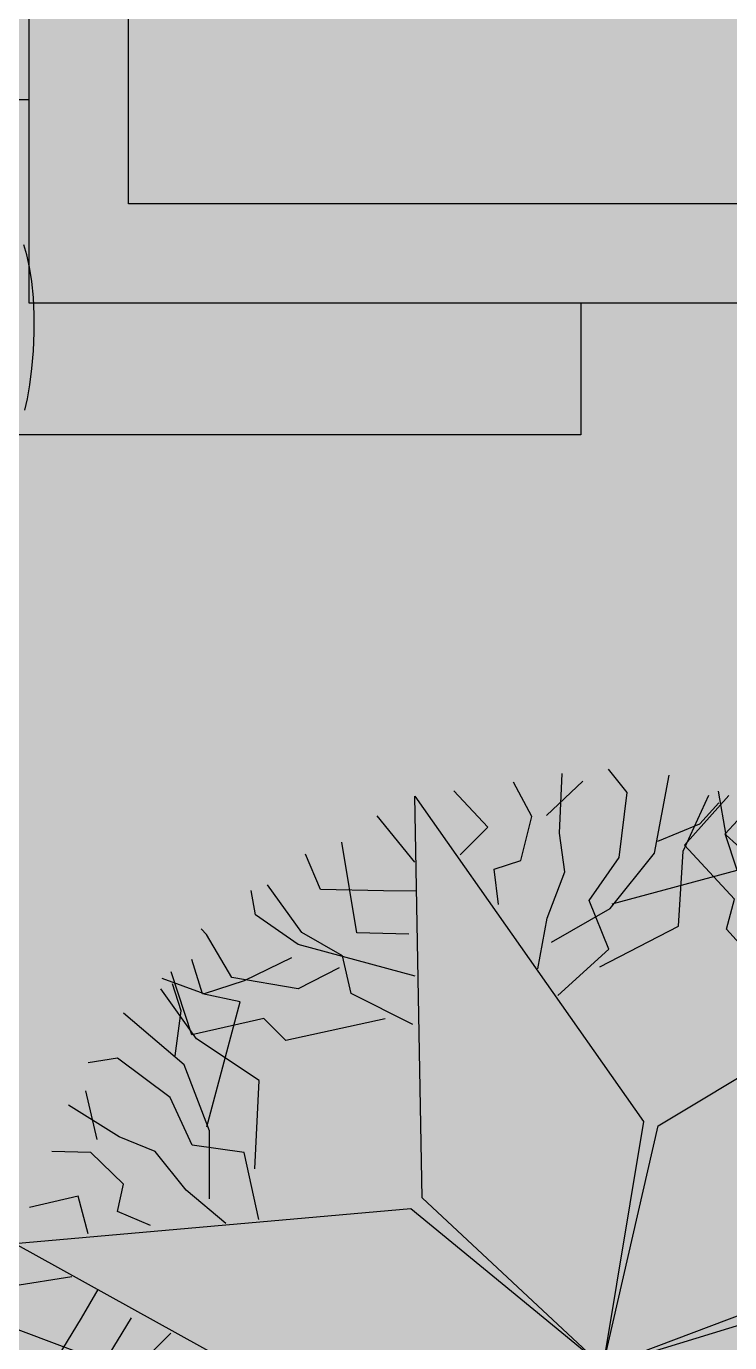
# Model space of a CAD drawing. Extents: x 302512 to 1034855, y -184136 to 410364.
# Drawn here: x 550732 to 553563, y 309334 to 314634 of the extents above; entities that cross this region are included whole.
import ezdxf

# ---------------------------------------------------------------- set-up
doc = ezdxf.new("R2010")
doc.units = 0
doc.header["$MEASUREMENT"] = 0
for name, color, linetype in [('shu', 74, 'Continuous'), ('WALL', 4, 'Continuous'), ('坐椅', 7, 'Continuous'), ('建筑', 2, 'Continuous'), ('树', 80, 'Continuous'), ('绿化', 97, 'Continuous'), ('绿地', 3, 'Continuous')]:
    doc.layers.add(name, color=color, linetype=linetype)
doc.styles.add('DIM_FONT', font='SIMPLEX.shx', dxfattribs={"width": 0.8})

# ---------------------------------------------------------------- blocks, each defined once
blk = doc.blocks.new('Plant126')
for points in [[(24.8, -9.9), (-468.5, 887), (23.3, 2477.1), (500.7, 901.4), (24.8, -9.9)], [(24.5, -8.4), (-998.8, 12.9), (-2130, 1233.9), (-526.7, 859.5), (24.5, -8.4)], [(-1606.4, 463.9), (-1853.7, 122.3), (-1982.8, 130), (-2159.8, -118.7), (-2397.6, 18.7)], [(-2064.1, 394), (-2147.5, 191.7), (-2234.3, 41.3), (-2406.8, -26.1)], [(-1859.9, -361.6), (-2102.4, 116.4), (-2240.2, 36.9), (-2367.9, 113.5)], [(-2152.8, -230.1), (-2259.4, -74.5), (-2360.1, -15.7)], [(23.1, -7.8), (-507, -883.4), (-2130, -1252.6), (-1004.1, -51.3), (23.1, -7.8)], [(21.9, -8.8), (515.2, -905.6), (23.3, -2495.8), (-454.1, -920.1), (21.9, -8.8)], [(-1594.5, -358.7), (-1825.4, -74.4), (-2133.6, -118.8), (-2383.2, -62.4)], [(-1652.6, -576), (-1840.1, -366.9), (-2100.8, -233.5), (-2430.7, -240.2)], [(-1443.1, -505.2), (-1673.5, -337.5), (-1854, -458.5), (-2053.5, -373.2), (-2324.2, -395.8), (-2402.6, -491.3)], [(-1534.1, -607.8), (-1747.5, -614.1), (-1950.3, -580.9), (-2102.5, -635.3), (-2346.2, -675.8)], [(-2163.1, -703.7), (-2332.3, -584.3)], [(-1760.8, -822.3), (-1900.5, -869.5), (-1958.4, -769.3), (-2146.7, -761.1), (-2270, -865.7)], [(-1930.3, -1020.3), (-2065.2, -931.2), (-2184.6, -1100.3)], [(-1201.9, -1067.5), (-1275.9, -1344.1), (-1420.9, -1411.1), (-1481, -1596.1), (-1645.1, -1774.4)], [(-1400.8, -1098.8), (-1429, -1599.5), (-1514.1, -1799), (-1609, -1837)], [(-1861.3, -1197.6), (-2018.2, -1388.5)], [(-1565.5, -1160.5), (-1526.9, -1372.1), (-1881.3, -1509.9)], [(-1746.7, -1164.9), (-1719.1, -1299.3), (-1671.3, -1555.6), (-1801.8, -1647.7)], [(-1201.4, -1184.1), (-1029.2, -1569.1), (-1100.4, -1677.1), (-973.5, -1954.6), (-1211.4, -2091.9)], [(-1368.9, -1414.5), (-1249.8, -1562.9), (-1239.5, -1840.9), (-1393.1, -1979.7), (-1410.9, -2006.7)], [(-280.5, -1527.2), (-540.8, -1642.9), (-526.4, -1859.7), (-700, -1989.8), (-815.7, -2235.6), (-772.3, -2351.2)], [(-1369.7, -1615.4), (-1236.2, -1788.8), (-1149.4, -1939.2), (-1177.2, -2122.3)], [(-483, -1585.1), (-844.6, -1642.9), (-960.4, -1932), (-1134, -2119.9)], [(-237.1, -1657.3), (-338.3, -1845.3), (-468.5, -2004.3), (-497.5, -2163.3), (-584.2, -2394.6)], [(-323.9, -1744.1), (-598.7, -1801.9), (-844.6, -1960.9), (-1003.8, -2250.1)], [(-613.2, -1816.4), (-1148.4, -1787.5), (-1148.4, -1946.5), (-1278.6, -2018.8)], [(254.8, -1787.5), (674.3, -2062.1), (804.5, -2235.6), (790, -2336.8)], [(-164.7, -1960.9), (-193.7, -2105.5), (-309.4, -2105.5), (-410.7, -2264.5), (-381.7, -2423.5)], [(225.8, -1960.9), (428.4, -2033.2), (370.5, -2409.1)], [(-873.6, -2004.3), (-1061.6, -2018.8), (-1162.9, -2076.6)], [(139.1, -2119.9), (269.2, -2163.3), (515.2, -2250.1), (529.6, -2409.1)], [(-77.9, -2206.7), (-222.6, -2279), (-135.8, -2466.9)], [(-468.5, -2250.1), (-656.6, -2336.8)], [(110.1, -2235.6), (196.9, -2466.9)]]:
    blk.add_lwpolyline(points)
blk = doc.blocks.new('A$C46FC3478')
at = {"layer": '建筑'}
for p, q in [((6200.2, 530.1), (6200.2, 8670.1)), ((6600.2, 930.1), (6600.2, 8270.1)), ((11780.5, 930.1), (6600.2, 930.1)), ((12180.5, 530.1), (6200.2, 530.1))]:
    blk.add_line(p, q, dxfattribs=at)
blk.add_lwpolyline([(8420.2, 530.1), (8420.2, 0.1), (5670.2, 0.1), (5670.2, 1350.1), (6200.2, 1350.1)], dxfattribs=at)
blk = doc.blocks.new('_F43BVI')
at = {"layer": '绿地'}
for p, q in [((-0.0726, 1.0377), (-0.0947, 1.0383)), ((-0.046, 1.035), (-0.0726, 1.0377)), ((-0.0158, 1.0301), (-0.046, 1.035)), ((0.0173, 1.0229), (-0.0158, 1.0301)), ((0.0524, 1.0133), (0.0173, 1.0229)), ((0.0887, 1.0014), (0.0524, 1.0133)), ((0.1249, 0.9878), (0.0887, 1.0014)), ((0.1594, 0.9732), (0.1249, 0.9878)), ((0.1909, 0.9585), (0.1594, 0.9732)), ((0.2177, 0.9444), (0.1909, 0.9585)), ((0.2386, 0.9317), (0.2177, 0.9444))]:
    blk.add_line(p, q, dxfattribs=at)
at = {"style": 'DIM_FONT', "width": 0.7, "flags": 9}
for tag in ['YSIZE', 'XSIZE']:
    blk.add_attdef(tag, (0, 0), '', height=0.5, dxfattribs=at)
blk = doc.blocks.new('ZU')
at = {"layer": '绿地', "xscale": 1.5, "yscale": 1.5, "zscale": 0.001, "rotation": 260.5308552460376}
blk.add_blockref('_F43BVI', (-0.8522, 0.1655), dxfattribs=at)
blk = doc.blocks.new('A$C0B5A7686')
at = {"layer": '树', "linetype": 'ByBlock', "xscale": 640, "yscale": 640, "zscale": 640, "rotation": 151.15692544915}
blk.add_blockref('ZU', (642.8, 1492.6), dxfattribs=at)
blk = doc.blocks.new('A$C750B0621')
at = {"layer": '树'}
blk.add_blockref('A$C0B5A7686', (0, 0), dxfattribs=at)
blk = doc.blocks.new('A$C5AB93D8E')
at = {"layer": '绿化', "xscale": 0.8, "yscale": 0.8, "zscale": 0.8}
blk.add_blockref('A$C750B0621', (0, 0), dxfattribs=at)
blk = doc.blocks.new('A$C68DB62A4')
at = {"layer": '绿化', "rotation": 236.3690562220917}
blk.add_blockref('A$C5AB93D8E', (801.7, 2393.5), dxfattribs=at)
blk = doc.blocks.new('_F37GYG')
at = {"layer": '绿化', "linetype": 'ByBlock', "xscale": 0.2867748092958204, "yscale": 0.2867748092958204, "zscale": 0.2867748092958204}
blk.add_blockref('A$C68DB62A4', (-306.06, -300.5), dxfattribs=at)
at = {"style": 'DIM_FONT', "width": 0.8, "flags": 9}
for tag in ['YSIZE', 'XSIZE']:
    blk.add_attdef(tag, (0, 0), '', height=0.5, dxfattribs=at)

msp = doc.modelspace()

# ---------------------------------------------------------------- hatches: boundary and pattern name
at = {"linetype": 'ByBlock', "lineweight": 5}
h = msp.add_hatch(color=256, dxfattribs=at)
h.paths.add_polyline_path([(522592.5, 349253.9), (520797, 349301.4), (520829.7, 350538.8), (522625.3, 350491.3)], flags=16)
h.paths.add_polyline_path([(519829.3, 348499.2), (521552.6, 344814.8), (523659.8, 348397.9)], flags=17)
edge = h.paths.add_edge_path()
edge.add_line((572984.2, 342026.3), (375866.6, 347237.3))
edge.add_line((522608.4, 351499.9), (519298.7, 226302.4))

# ---------------------------------------------------------------- block references
at = {"layer": 'shu', "xscale": 0.9719999999999756, "yscale": 0.9719999999999756, "zscale": 0.9719999999999756, "rotation": 258.2006895130042}
msp.add_blockref('Plant126', (553064.7, 309258.9), dxfattribs=at)
at = {"layer": 'WALL'}
msp.add_blockref('A$C46FC3478', (544543.8, 312988.8), dxfattribs=at)
at = {"layer": '坐椅', "xscale": 8.626176000000003, "yscale": 8.626176000000003, "zscale": 8.626176000000003}
msp.add_blockref('_F37GYG', (548859.2, 312650.5), dxfattribs=at)

doc.saveas('drawing.dxf')
